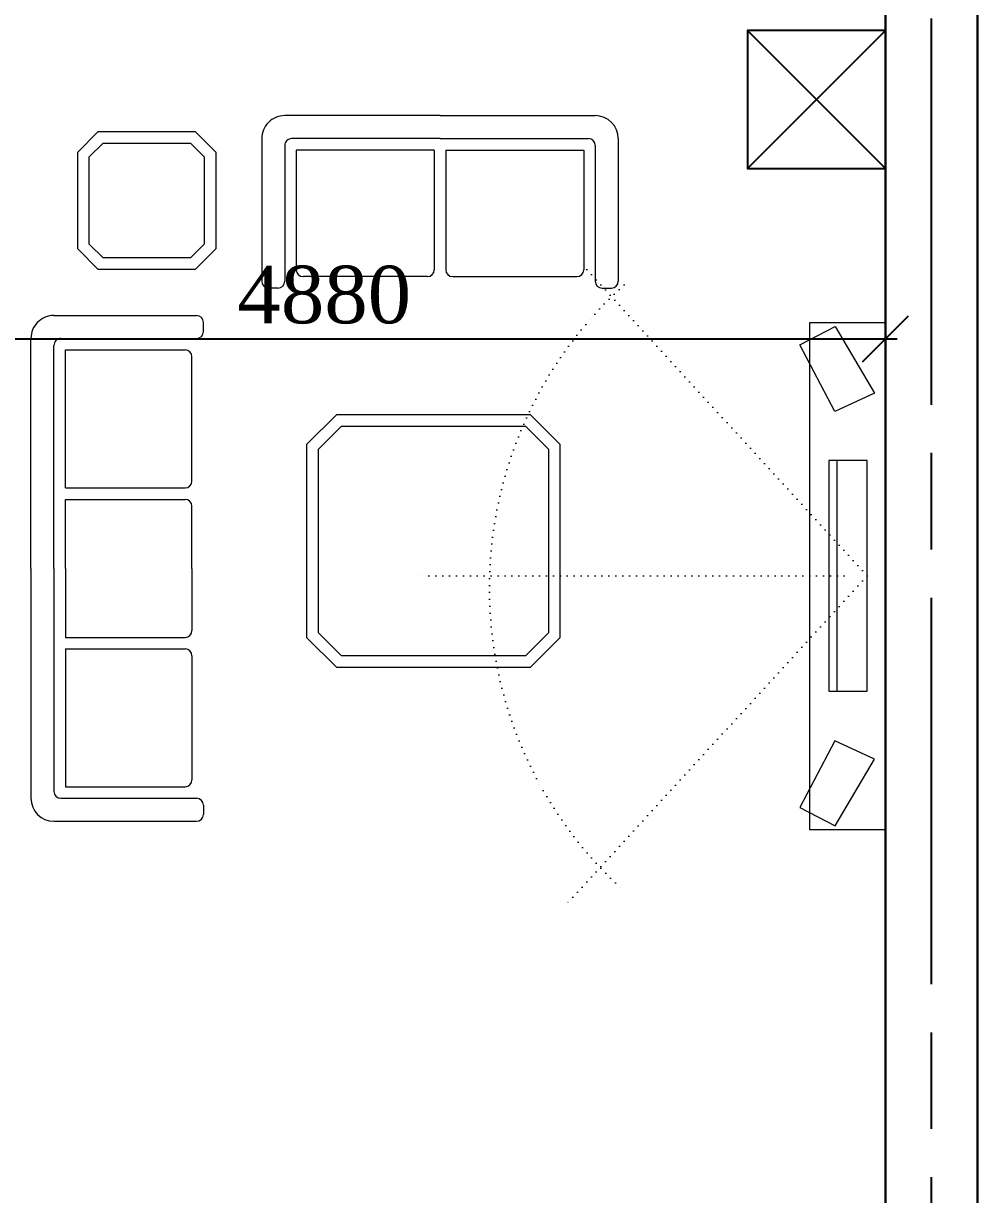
# Model space of a CAD drawing. Header units: inches. Extents: x 2870606 to 3671143, y -733551 to -473558.
# Drawn here: x 3472404 to 3476552, y -518047 to -512954 of the extents above; entities that cross this region are included whole.
import ezdxf

# ---------------------------------------------------------------- set-up
doc = ezdxf.new("R2010")
doc.units = ezdxf.units.IN
doc.header["$MEASUREMENT"] = 0
for name, pattern in [('ACAD_ISO07W100', [3, 0, -3]), ('ACAD_ISO08W100', [36, 24, -3, 6, -3]), ('NIEIOIAY', [0])]:
    doc.linetypes.add(name, pattern=pattern)
doc.layers.add('_0', color=7, linetype='Continuous', lineweight=25)
doc.layers.add('МЕБЕЛИРОВКА', color=7, linetype='Continuous')
doc.styles.add('J~stule', font='dutch.ttf')
doc.dimstyles.new('J~style', dxfattribs={"dimscale": 100, "dimtxt": 2.5, "dimasz": 2, "dimexe": 0.55, "dimexo": 0.725, "dimtad": 1, "dimdec": 0, "dimdsep": 46, "dimtxsty": 'J~stule', "dimblk": 'OBLIQUE', "dimcen": 2, "dimdle": 0.5, "dimadec": 0, "dimazin": 0, "dimtfac": 1, "dimtdec": 0, "dimtmove": 0, "dimatfit": 3, "dimfxl": 1, "dimarcsym": 0})

# ---------------------------------------------------------------- blocks, each defined once
blk = doc.blocks.new('_Oblique')
at = {"color": 0, "linetype": 'ByBlock', "lineweight": -2}
blk.add_line((-0.5, -0.5), (0.5, 0.5), dxfattribs=at)
blk = doc.blocks.new('*D747')
at = {"color": 0, "lineweight": -2, "transparency": 16777216}
for p, q in [((3471272.3, -513770.6), (3471272.3, -514380.2)), ((3476152.3, -513770.6), (3476152.3, -514380.2)), ((3471222.3, -514325.2), (3476202.3, -514325.2))]:
    blk.add_line(p, q, dxfattribs=at)
at = {"layer": 'Defpoints', "color": 0, "lineweight": 35, "transparency": 16777216}
for p in [(3471272.3, -513698.1), (3476152.3, -513698.1), (3476152.3, -514325.2)]:
    blk.add_point(p, dxfattribs=at)
at = {"color": 0, "lineweight": -2, "transparency": 16777216, "xscale": 200, "yscale": 200, "zscale": 200, "rotation": 180}
blk.add_blockref('_Oblique', (3471272.3, -514325.2), dxfattribs=at)
at = {"color": 0, "lineweight": -2, "transparency": 16777216, "xscale": 200, "yscale": 200, "zscale": 200}
blk.add_blockref('_Oblique', (3476152.3, -514325.2), dxfattribs=at)
at = {"color": 0, "transparency": 16777216, "insert": (3473712.3, -514135), "char_height": 250, "attachment_point": 5, "style": 'J~stule'}
blk.add_mtext('4880', dxfattribs=at)
blk = doc.blocks.new('FSDFTV')
at = {"color": 33, "linetype": 'ACAD_ISO07W100', "lineweight": 13, "ltscale": 10}
for p, q in [((1.6, 179.4), (1.6, 2037.1)), ((1.6, 79.4), (-1439.6, 1399.3)), ((1.6, 79.4), (1375.6, 1337.7))]:
    blk.add_line(p, q, dxfattribs=at)
at = {"color": 33, "linetype": 'ByBlock', "lineweight": 13}
for points in [[(-1085.6, 218.9), (-795.9, 47.8), (-716, 221.1), (-1005.7, 372.1)], [(1085.6, 218.9), (795.9, 47.8), (716, 221.1), (1005.7, 372.1)], [(-1101.5, 0), (1101.5, 0), (1101.5, 331.1), (-1101.5, 331.1)], [(-499.9, 79.4), (503.1, 79.4), (503.1, 246.9), (-499.9, 246.9)], [(-499.9, 210.5), (503.1, 210.5), (503.1, 246.9), (-499.9, 246.9)]]:
    blk.add_lwpolyline(points, close=True, dxfattribs=at)
at = {"color": 33, "linetype": 'ACAD_ISO07W100', "lineweight": 13, "ltscale": 10}
blk.add_arc((-50.8, -53.7), 1775.8, 42.0748, 137.9252, dxfattribs=at)
blk = doc.blocks.new('ydyyd')
at = {"layer": 'МЕБЕЛИРОВКА', "lineweight": 13}
for p, q in [((731232.4, 155065), (730612.4, 155065)), ((730582.4, 154995), (730582.4, 155035)), ((731202.4, 154965), (730612.4, 154965)), ((731332.4, 153965), (731332.4, 154965)), ((731182.4, 154915), (730662.4, 154915)), ((731182.4, 154315), (731182.4, 154915)), ((731232.4, 153965), (731232.4, 154935)), ((730632.4, 154345), (730632.4, 154885)), ((729032.4, 154266.6), (729161.7, 154395.9)), ((729161.7, 154395.9), (730003.1, 154395.9)), ((730003.1, 154395.9), (730132.4, 154266.6)), ((729082.4, 154245.9), (729182.4, 154345.9)), ((729182.4, 154345.9), (729982.4, 154345.9)), ((729982.4, 154345.9), (730082.4, 154245.9)), ((731182.4, 154315), (730662.4, 154315)), ((729032.4, 153425.2), (729032.4, 154266.6)), ((729082.4, 153445.9), (729082.4, 154245.9)), ((730082.4, 154245.9), (730082.4, 153445.9)), ((730132.4, 154266.6), (730132.4, 153425.2)), ((731182.4, 154265), (730662.4, 154265)), ((731182.4, 153965), (731182.4, 154265)), ((730632.4, 153965), (730632.4, 154235)), ((730632.4, 153965), (730632.4, 153695)), ((731182.4, 153965), (731182.4, 153665)), ((731232.4, 153965), (731232.4, 152995)), ((731332.4, 153965), (731332.4, 152965)), ((731182.4, 153665), (730662.4, 153665)), ((730632.4, 153585), (730632.4, 153045)), ((731182.4, 153615), (730662.4, 153615)), ((731182.4, 153615), (731182.4, 153015)), ((729161.7, 153295.9), (729032.4, 153425.2)), ((729182.4, 153345.9), (729082.4, 153445.9)), ((729982.4, 153345.9), (730082.4, 153445.9)), ((730003.1, 153295.9), (730132.4, 153425.2)), ((729982.4, 153345.9), (729182.4, 153345.9)), ((730003.1, 153295.9), (729161.7, 153295.9)), ((731182.4, 153015), (730662.4, 153015)), ((731202.4, 152965), (730612.4, 152965)), ((730582.4, 152935), (730582.4, 152895)), ((731232.4, 152865), (730612.4, 152865)), ((728778.9, 152095.9), (728778.9, 152715.9)), ((728848.9, 152745.9), (728808.9, 152745.9)), ((728878.9, 152125.9), (728878.9, 152715.9)), ((730228.9, 152125.9), (730228.9, 152715.9)), ((730258.9, 152745.9), (730298.9, 152745.9)), ((730328.9, 152095.9), (730328.9, 152715.9)), ((728928.9, 152145.9), (728928.9, 152665.9)), ((729498.9, 152695.9), (728958.9, 152695.9)), ((729528.9, 152145.9), (729528.9, 152665.9)), ((729578.9, 152145.9), (729578.9, 152665.9)), ((729608.9, 152695.9), (730148.9, 152695.9)), ((730178.9, 152145.9), (730178.9, 152665.9)), ((730618.2, 152665), (730528.9, 152575.7)), ((730618.2, 152665), (731039.6, 152665)), ((731039.6, 152665), (731128.9, 152575.7)), ((730638.9, 152615), (730578.9, 152555)), ((730638.9, 152615), (731018.9, 152615)), ((731018.9, 152615), (731078.9, 152555)), ((730528.9, 152154.3), (730528.9, 152575.7)), ((730578.9, 152175), (730578.9, 152555)), ((731078.9, 152555), (731078.9, 152175)), ((731128.9, 152575.7), (731128.9, 152154.3)), ((730528.9, 152154.3), (730618.2, 152065)), ((730578.9, 152175), (730638.9, 152115)), ((731018.9, 152115), (731078.9, 152175)), ((731039.6, 152065), (731128.9, 152154.3)), ((729528.9, 152145.9), (728928.9, 152145.9)), ((729578.9, 152145.9), (730178.9, 152145.9)), ((731018.9, 152115), (730638.9, 152115)), ((729553.9, 152095.9), (728908.9, 152095.9)), ((729553.9, 152095.9), (730198.9, 152095.9)), ((731039.6, 152065), (730618.2, 152065)), ((729553.9, 151995.9), (728878.9, 151995.9)), ((729553.9, 151995.9), (730228.9, 151995.9))]:
    blk.add_line(p, q, dxfattribs=at)
for centre, radius, start, end in [((730612.4, 155035), 30, 90, 180), ((731232.4, 154965), 100, 0, 90), ((730612.4, 154995), 30, 180, 270), ((731202.4, 154935), 30, 0, 90), ((730662.4, 154885), 30, 90, 180), ((730662.4, 154345), 30, 180, 270), ((730662.4, 154235), 30, 90, 180), ((730662.4, 153695), 30, 180, 270), ((730662.4, 153585), 30, 90, 180), ((730662.4, 153045), 30, 180, 270), ((730612.4, 152935), 30, 90, 180), ((731202.4, 152995), 30, 270, 0), ((731232.4, 152965), 100, 270, 0), ((730612.4, 152895), 30, 180, 270), ((728808.9, 152715.9), 30, 90, 180), ((728848.9, 152715.9), 30, 0, 90), ((730258.9, 152715.9), 30, 90, 180), ((730298.9, 152715.9), 30, 0, 90), ((728958.9, 152665.9), 30, 90, 180), ((729498.9, 152665.9), 30, 0, 90), ((729608.9, 152665.9), 30, 90, 180), ((730148.9, 152665.9), 30, 0, 90), ((728908.9, 152125.9), 30, 180, 270), ((730198.9, 152125.9), 30, 270, 0), ((728878.9, 152095.9), 100, 180, 270), ((730228.9, 152095.9), 100, 270, 0)]:
    blk.add_arc(centre, radius, start, end, dxfattribs=at)

msp = doc.modelspace()

# ---------------------------------------------------------------- linework, layer by layer
at = {"color": 252, "linetype": 'ACAD_ISO08W100', "ltscale": 70}
msp.add_line((3476352.3, -524692.02), (3476352.3, -496403.85), dxfattribs=at)
at = {"lineweight": 30}
msp.add_line((3476152.3, -518223.13), (3476152.3, -510543.13), dxfattribs=at)
msp.add_lwpolyline([(3476552.3, -518223.13), (3476552.3, -510423.13), (3473371.94, -510423.13)], dxfattribs=at)
at = {"color": 7, "linetype": 'NIEIOIAY'}
for points in [[(3476152.3, -512984.47), (3475552.3, -512984.47), (3475552.3, -513584.47), (3476152.3, -513584.47), (3476152.3, -512984.47)], [(3475552.3, -512984.47), (3476152.3, -513584.47)], [(3476152.3, -512984.47), (3475552.3, -513584.47)]]:
    msp.add_lwpolyline(points, dxfattribs=at)

# ---------------------------------------------------------------- block references
at = {"rotation": 180}
msp.add_blockref('ydyyd', (4203769.35, -361359.03, 94.6), dxfattribs=at)
at = {"layer": '_0', "rotation": 90.00000000000001}
msp.add_blockref('FSDFTV', (3476152.3, -515357.59), dxfattribs=at)

# ---------------------------------------------------------------- dimensions: what is measured, and where the dimension line sits
dim = msp.add_linear_dim(base=(3476152.3, -514325.18), p1=(3471272.3, -513698.09), p2=(3476152.3, -513698.09), dimstyle='J~style', override={"dimdec": 1, "dimtdec": 1})
dim.commit()
dim.dimension.update_dxf_attribs({"geometry": '*D747', "text_midpoint": (3473712.3, -514134.99)})

doc.saveas('drawing.dxf')
